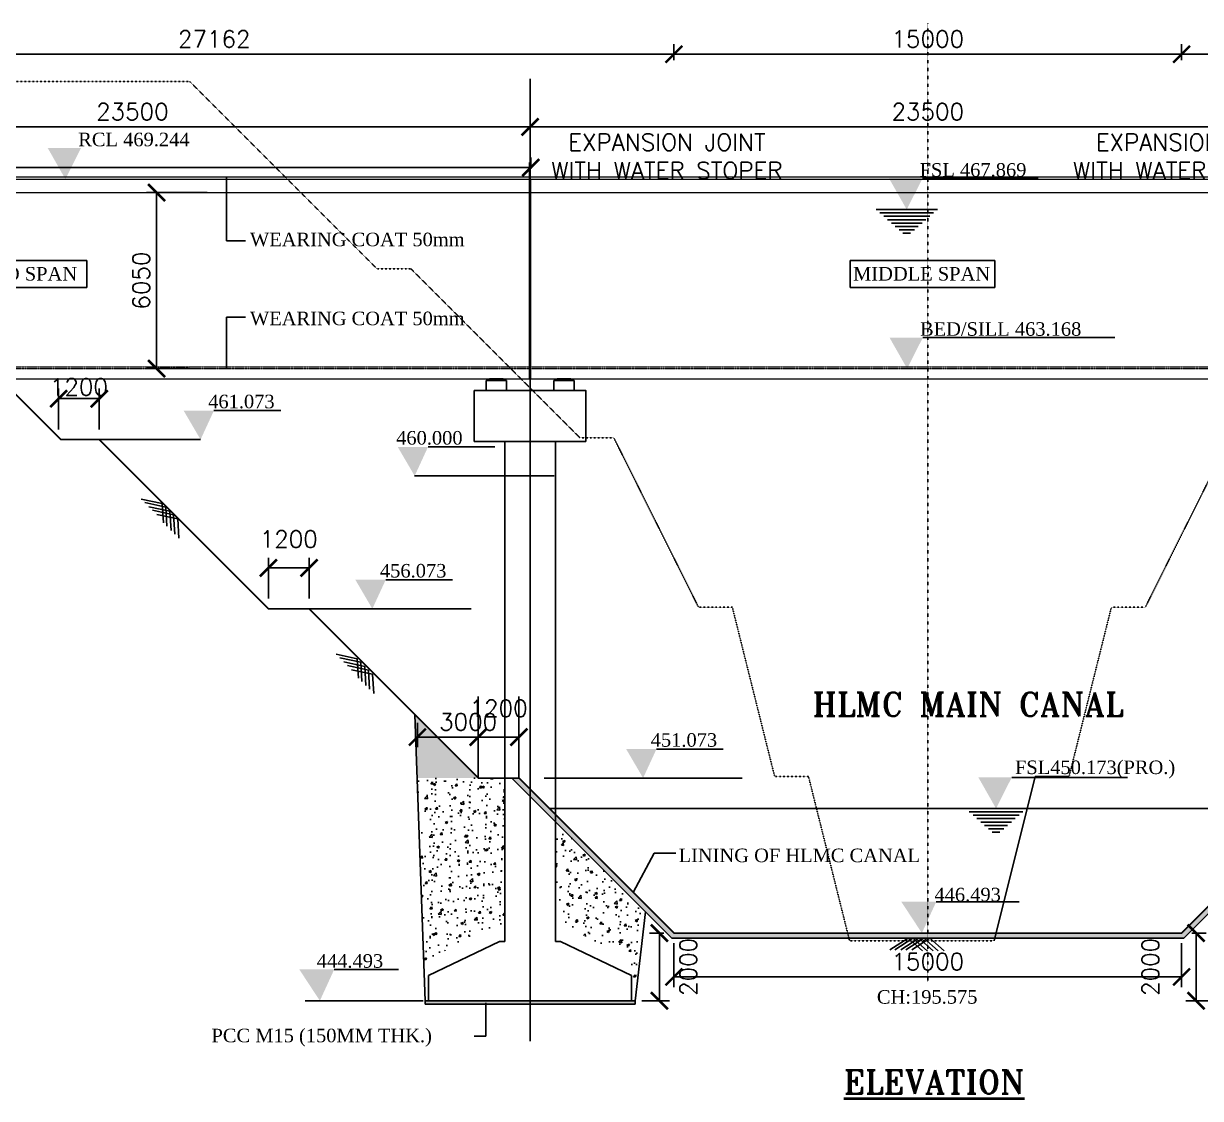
# Model space of a CAD drawing. Header units: inches. Extents: x -400915 to 515323, y 79868 to 577806.
# Drawn here: x -283651 to -248878, y 295267 to 327026 of the extents above; entities that cross this region are included whole.
import ezdxf

# ---------------------------------------------------------------- set-up
doc = ezdxf.new("R2010")
doc.units = ezdxf.units.IN
doc.header["$LTSCALE"] = 0.315
doc.header["$MEASUREMENT"] = 0
for name, pattern in [('ACAD_ISO03W100', [30, 12, -18]), ('CENTER', [50.8, 31.75, -6.35, 6.35, -6.35]), ('HIDDEN', [9.525, 6.35, -3.175])]:
    doc.linetypes.add(name, pattern=pattern)
doc.layers.get('0').update_dxf_attribs({"color": 9})
for name, color, linetype in [('CL', 5, 'CENTER'), ('exg canal', 253, 'Continuous'), ('rec', 7, 'Continuous'), ('stru', 2, 'Continuous')]:
    doc.layers.add(name, color=color, linetype=linetype)
for name, color, linetype, lineweight in [('crass barrier', 1, 'Continuous', 20), ('DIM', 1, 'Continuous', 20), ('RFC', 4, 'Continuous', 40), ('STRUC', 2, 'Continuous', 20), ('TXC', 7, 'Continuous', 40)]:
    doc.layers.add(name, color=color, linetype=linetype, lineweight=lineweight)
doc.styles.add('ROMANS', font='ROMANS')
doc.styles.add('ROMANT', font='romant.shx')
doc.styles.get("Standard").update_dxf_attribs({"font": 'romantic.ttf'})
doc.dimstyles.new('75', dxfattribs={"dimscale": 0, "dimtxt": 2.5, "dimasz": 2.5, "dimexe": 1.5, "dimexo": 1.5, "dimgap": 1, "dimtad": 1, "dimdec": 0, "dimzin": 0, "dimdsep": 46, "dimtxsty": 'ROMANS', "dimblk": 'ARCHTICK', "dimcen": -0.75, "dimclrd": 1, "dimclre": 1, "dimclrt": 3, "dimadec": 0, "dimazin": 0, "dimtfac": 1, "dimtdec": 0, "dimtofl": 0, "dimtmove": 0, "dimatfit": 3, "dimfxl": 1, "dimtolj": 1, "dimtzin": 0, "dimarcsym": 0})
doc.dimstyles.new('kri', dxfattribs={"dimtxt": 150, "dimasz": 125, "dimexe": 0.18, "dimexo": 0.0625, "dimgap": 0.09, "dimtad": 1, "dimdec": 0, "dimrnd": 1, "dimzin": 0, "dimdsep": 46, "dimtxsty": 'Standard', "dimblk": 'OBLIQUE', "dimcen": 0.09, "dimclrd": 1, "dimclre": 5, "dimclrt": 3, "dimadec": 0, "dimazin": 0, "dimtfac": 1, "dimtdec": 0, "dimtofl": 0, "dimtmove": 2, "dimatfit": 3, "dimfxl": 1, "dimtolj": 1, "dimtzin": 0, "dimarcsym": 0})
pattern_1 = [(50, (-306980.1, 2758.6), (717.2602, -62.7521), [75, -825]), (355, (-306980.1, 2758.6), (-138.7513, 752.1921), [60, -660]), (100.4514, (-306920.3, 2753.36), (578.5094, 689.4395), [63.7402, -701.1421]), (46.1842, (-306980.1, 2958.6), (1067.241, -165.519), [112.5, -1237.5]), (96.6356, (-306891.1, 2944.8), (934.6627, 974.118), [95.6103, -1051.713]), (351.1842, (-306980.1, 2958.6), (934.662, 974.1186), [90, -990]), (21, (-306880.1, 2908.6), (596.907, -402.6189), [75, -825]), (326, (-306880.1, 2908.6), (243.3153, 725.15), [60, -660]), (71.4514, (-306830.34, 2875.04), (840.2226, 322.5305), [63.7402, -701.1421]), (37.5, (-306980.08, 2758.6), (12.15986, 332.89385), [0, -652, 0, -670, 0, -662.5]), (7.5, (-306980.08, 2758.6), (263.06954, 394.4117), [0, -382, 0, -637, 0, -252.5]), (327.5, (-307203.08, 2758.6), (533.82244, -22.55487), [0, -250, 0, -780, 0, -1035]), (317.5, (-307303.1, 2758.6), (583.1862, 100.105), [0, -325, 0, -518, 0, -735])]

# ---------------------------------------------------------------- blocks, each defined once
blk = doc.blocks.new('_ArchTick')
at = {"layer": 'crass barrier', "color": 0, "const_width": 0.15}
blk.add_lwpolyline([(-0.5, -0.5), (0.5, 0.5)], dxfattribs=at)
blk = doc.blocks.new('*D206')
at = {"layer": 'Defpoints', "color": 0, "linetype": 'Continuous', "transparency": 16777216}
for p in [(-277926, 322030), (-279722, 316830), (-278462, 316830)]:
    blk.add_point(p, dxfattribs=at)
at = {"layer": 'STRUC', "color": 1, "linetype": 'Continuous', "lineweight": -2, "transparency": 16777216}
for p, q in [((-278226, 322030), (-280022, 322030)), ((-279722, 322030), (-279722, 316830)), ((-278762, 316830), (-280022, 316830))]:
    blk.add_line(p, q, dxfattribs=at)
at = {"layer": 'STRUC', "color": 1, "linetype": 'Continuous', "lineweight": -2, "transparency": 16777216, "xscale": 500, "yscale": 500, "zscale": 500}
for p, rotation in [((-279722, 322030), 90), ((-279722, 316830), 270)]:
    blk.add_blockref('_ArchTick', p, dxfattribs=dict(at, rotation=rotation))
at = {"layer": 'STRUC', "color": 3, "linetype": 'Continuous', "transparency": 16777216, "insert": (-280172, 319430), "char_height": 500, "attachment_point": 5, "rotation": 90, "style": 'ROMANS'}
blk.add_mtext('\\A1;6050', dxfattribs=at)
blk = doc.blocks.new('*D207')
at = {"layer": 'Defpoints', "color": 0, "linetype": 'Continuous', "transparency": 16777216}
for p in [(-264435, 326119), (-264435, 325647), (-291597, 325217)]:
    blk.add_point(p, dxfattribs=at)
at = {"layer": 'STRUC', "color": 1, "linetype": 'Continuous', "lineweight": -2, "transparency": 16777216}
for p, q in [((-291597, 325517), (-291597, 326419)), ((-264435, 325947), (-264435, 326419)), ((-291597, 326119), (-264435, 326119))]:
    blk.add_line(p, q, dxfattribs=at)
at = {"layer": 'STRUC', "color": 1, "linetype": 'Continuous', "lineweight": -2, "transparency": 16777216, "xscale": 500, "yscale": 500, "zscale": 500, "rotation": 180}
blk.add_blockref('_ArchTick', (-291597, 326119), dxfattribs=at)
at = {"layer": 'STRUC', "color": 1, "linetype": 'Continuous', "lineweight": -2, "transparency": 16777216, "xscale": 500, "yscale": 500, "zscale": 500}
blk.add_blockref('_ArchTick', (-264435, 326119), dxfattribs=at)
at = {"layer": 'STRUC', "color": 3, "linetype": 'Continuous', "transparency": 16777216, "insert": (-278016, 326569), "char_height": 500, "attachment_point": 5, "style": 'ROMANS'}
blk.add_mtext('\\A1;27162', dxfattribs=at)
blk = doc.blocks.new('*D208')
at = {"layer": 'Defpoints', "color": 0, "linetype": 'Continuous', "transparency": 16777216}
for p in [(-249435, 326119), (-264435, 325647), (-249435, 325647)]:
    blk.add_point(p, dxfattribs=at)
at = {"layer": 'STRUC', "color": 1, "linetype": 'Continuous', "lineweight": -2, "transparency": 16777216}
for p, q in [((-264435, 325947), (-264435, 326419)), ((-249435, 325947), (-249435, 326419)), ((-264435, 326119), (-249435, 326119))]:
    blk.add_line(p, q, dxfattribs=at)
at = {"layer": 'STRUC', "color": 1, "linetype": 'Continuous', "lineweight": -2, "transparency": 16777216, "xscale": 500, "yscale": 500, "zscale": 500, "rotation": 180}
blk.add_blockref('_ArchTick', (-264435, 326119), dxfattribs=at)
at = {"layer": 'STRUC', "color": 1, "linetype": 'Continuous', "lineweight": -2, "transparency": 16777216, "xscale": 500, "yscale": 500, "zscale": 500}
blk.add_blockref('_ArchTick', (-249435, 326119), dxfattribs=at)
at = {"layer": 'STRUC', "color": 3, "linetype": 'Continuous', "transparency": 16777216, "insert": (-256935, 326569), "char_height": 500, "attachment_point": 5, "style": 'ROMANS'}
blk.add_mtext('\\A1;15000', dxfattribs=at)
blk = doc.blocks.new('*D209')
at = {"layer": 'Defpoints', "color": 0, "linetype": 'Continuous', "transparency": 16777216}
for p in [(-222273, 326119), (-249435, 325647), (-222273, 325218)]:
    blk.add_point(p, dxfattribs=at)
at = {"layer": 'STRUC', "color": 1, "linetype": 'Continuous', "lineweight": -2, "transparency": 16777216}
for p, q in [((-249435, 325947), (-249435, 326419)), ((-222273, 325518), (-222273, 326419)), ((-249435, 326119), (-222273, 326119))]:
    blk.add_line(p, q, dxfattribs=at)
at = {"layer": 'STRUC', "color": 1, "linetype": 'Continuous', "lineweight": -2, "transparency": 16777216, "xscale": 500, "yscale": 500, "zscale": 500, "rotation": 180}
blk.add_blockref('_ArchTick', (-249435, 326119), dxfattribs=at)
at = {"layer": 'STRUC', "color": 1, "linetype": 'Continuous', "lineweight": -2, "transparency": 16777216, "xscale": 500, "yscale": 500, "zscale": 500}
blk.add_blockref('_ArchTick', (-222273, 326119), dxfattribs=at)
at = {"layer": 'STRUC', "color": 3, "linetype": 'Continuous', "transparency": 16777216, "insert": (-235854, 326569), "char_height": 500, "attachment_point": 5, "style": 'ROMANS'}
blk.add_mtext('\\A1;27162', dxfattribs=at)
blk = doc.blocks.new('*D210')
at = {"layer": 'Defpoints', "color": 0, "linetype": 'Continuous', "transparency": 16777216}
for p in [(-268685, 323972), (-292185, 323129), (-268685, 323129)]:
    blk.add_point(p, dxfattribs=at)
at = {"layer": 'STRUC', "color": 1, "linetype": 'Continuous', "lineweight": -2, "transparency": 16777216}
for p, q in [((-292185, 323429), (-292185, 324272)), ((-268685, 323429), (-268685, 324272)), ((-292185, 323972), (-268685, 323972))]:
    blk.add_line(p, q, dxfattribs=at)
at = {"layer": 'STRUC', "color": 1, "linetype": 'Continuous', "lineweight": -2, "transparency": 16777216, "xscale": 500, "yscale": 500, "zscale": 500, "rotation": 180}
blk.add_blockref('_ArchTick', (-292185, 323972), dxfattribs=at)
at = {"layer": 'STRUC', "color": 1, "linetype": 'Continuous', "lineweight": -2, "transparency": 16777216, "xscale": 500, "yscale": 500, "zscale": 500}
blk.add_blockref('_ArchTick', (-268685, 323972), dxfattribs=at)
at = {"layer": 'STRUC', "color": 3, "linetype": 'Continuous', "transparency": 16777216, "insert": (-280435, 324422), "char_height": 500, "attachment_point": 5, "style": 'ROMANS'}
blk.add_mtext('\\A1;23500', dxfattribs=at)
blk = doc.blocks.new('*D211')
at = {"layer": 'Defpoints', "color": 0, "linetype": 'Continuous', "transparency": 16777216}
for p in [(-245185, 323972), (-268685, 323129), (-245185, 323129)]:
    blk.add_point(p, dxfattribs=at)
at = {"layer": 'STRUC', "color": 1, "linetype": 'Continuous', "lineweight": -2, "transparency": 16777216}
for p, q in [((-268685, 323429), (-268685, 324272)), ((-245185, 323429), (-245185, 324272)), ((-268685, 323972), (-245185, 323972))]:
    blk.add_line(p, q, dxfattribs=at)
at = {"layer": 'STRUC', "color": 1, "linetype": 'Continuous', "lineweight": -2, "transparency": 16777216, "xscale": 500, "yscale": 500, "zscale": 500, "rotation": 180}
blk.add_blockref('_ArchTick', (-268685, 323972), dxfattribs=at)
at = {"layer": 'STRUC', "color": 1, "linetype": 'Continuous', "lineweight": -2, "transparency": 16777216, "xscale": 500, "yscale": 500, "zscale": 500}
blk.add_blockref('_ArchTick', (-245185, 323972), dxfattribs=at)
at = {"layer": 'STRUC', "color": 3, "linetype": 'Continuous', "transparency": 16777216, "insert": (-256935, 324422), "char_height": 500, "attachment_point": 5, "style": 'ROMANS'}
blk.add_mtext('\\A1;23500', dxfattribs=at)
blk = doc.blocks.new('*D235')
at = {"layer": 'Defpoints', "color": 0, "linetype": 'Continuous', "transparency": 16777216}
for p in [(-264435, 300154), (-265685, 298154), (-264861, 298154)]:
    blk.add_point(p, dxfattribs=at)
at = {"layer": 'STRUC', "color": 1, "linetype": 'Continuous', "lineweight": -2, "transparency": 16777216}
for p, q in [((-264735, 300154), (-265161, 300154)), ((-264861, 300154), (-264861, 298154)), ((-265385, 298154), (-264561, 298154))]:
    blk.add_line(p, q, dxfattribs=at)
at = {"layer": 'STRUC', "color": 1, "linetype": 'Continuous', "lineweight": -2, "transparency": 16777216, "xscale": 500, "yscale": 500, "zscale": 500}
for p, rotation in [((-264861, 300154), 90), ((-264861, 298154), 270)]:
    blk.add_blockref('_ArchTick', p, dxfattribs=dict(at, rotation=rotation))
at = {"layer": 'STRUC', "color": 3, "linetype": 'Continuous', "transparency": 16777216, "insert": (-264011, 299154), "char_height": 500, "attachment_point": 5, "rotation": 90, "style": 'ROMANS'}
blk.add_mtext('\\A1;2000', dxfattribs=at)
blk = doc.blocks.new('*D236')
at = {"layer": 'Defpoints', "color": 0, "linetype": 'Continuous', "transparency": 16777216}
for p in [(-249435, 300154), (-249008, 298154), (-248185, 298154)]:
    blk.add_point(p, dxfattribs=at)
at = {"layer": 'STRUC', "color": 1, "linetype": 'Continuous', "lineweight": -2, "transparency": 16777216}
for p, q in [((-249135, 300154), (-248708, 300154)), ((-249008, 300154), (-249008, 298154)), ((-248485, 298154), (-249308, 298154))]:
    blk.add_line(p, q, dxfattribs=at)
at = {"layer": 'STRUC', "color": 1, "linetype": 'Continuous', "lineweight": -2, "transparency": 16777216, "xscale": 500, "yscale": 500, "zscale": 500}
for p, rotation in [((-249008, 300154), 90), ((-249008, 298154), 270)]:
    blk.add_blockref('_ArchTick', p, dxfattribs=dict(at, rotation=rotation))
at = {"layer": 'STRUC', "color": 3, "linetype": 'Continuous', "transparency": 16777216, "insert": (-250358, 299154), "char_height": 500, "attachment_point": 5, "rotation": 90, "style": 'ROMANS'}
blk.add_mtext('\\A1;2000', dxfattribs=at)
blk = doc.blocks.new('_Oblique')
at = {"color": 0, "linetype": 'ByBlock', "lineweight": -2}
blk.add_line((-0.5, -0.5), (0.5, 0.5), dxfattribs=at)
blk = doc.blocks.new('*D237')
at = {"layer": 'Defpoints', "color": 0, "linetype": 'Continuous', "transparency": 16777216}
for p in [(-268665, 322768), (-292205, 322430), (-268665, 322430)]:
    blk.add_point(p, dxfattribs=at)
at = {"layer": 'STRUC', "color": 1, "linetype": 'Continuous', "lineweight": -2, "transparency": 16777216}
for p, q in [((-292205, 322730), (-292205, 323068)), ((-268665, 322730), (-268665, 323068)), ((-292205, 322768), (-268665, 322768))]:
    blk.add_line(p, q, dxfattribs=at)
at = {"layer": 'STRUC', "color": 1, "linetype": 'Continuous', "lineweight": -2, "transparency": 16777216, "xscale": 500, "yscale": 500, "zscale": 500, "rotation": 180}
blk.add_blockref('_ArchTick', (-292205, 322768), dxfattribs=at)
at = {"layer": 'STRUC', "color": 1, "linetype": 'Continuous', "lineweight": -2, "transparency": 16777216, "xscale": 500, "yscale": 500, "zscale": 500}
blk.add_blockref('_ArchTick', (-268665, 322768), dxfattribs=at)
at = {"layer": 'STRUC', "color": 3, "linetype": 'Continuous', "transparency": 16777216, "insert": (-264642, 323101), "char_height": 500, "attachment_point": 5, "style": 'ROMANS'}
blk.add_mtext('\\A1;EXPANSION JOINT \\PWITH WATER STOPER', dxfattribs=at)
blk = doc.blocks.new('*D217')
at = {"layer": 'Defpoints', "color": 0, "linetype": 'Continuous', "transparency": 16777216}
for p in [(-245205, 322768), (-245205, 322430), (-245165, 322430)]:
    blk.add_point(p, dxfattribs=at)
at = {"layer": 'STRUC', "color": 1, "linetype": 'Continuous', "lineweight": -2, "transparency": 16777216}
for p, q in [((-245205, 322730), (-245205, 323068)), ((-245165, 322730), (-245165, 323068)), ((-245205, 322768), (-245705, 322768)), ((-245165, 322768), (-244665, 322768))]:
    blk.add_line(p, q, dxfattribs=at)
at = {"layer": 'STRUC', "color": 1, "linetype": 'Continuous', "lineweight": -2, "transparency": 16777216, "xscale": 500, "yscale": 500, "zscale": 500}
blk.add_blockref('_ArchTick', (-245205, 322768), dxfattribs=at)
at = {"layer": 'STRUC', "color": 1, "linetype": 'Continuous', "lineweight": -2, "transparency": 16777216, "xscale": 500, "yscale": 500, "zscale": 500, "rotation": 180}
blk.add_blockref('_ArchTick', (-245165, 322768), dxfattribs=at)
at = {"layer": 'STRUC', "color": 3, "linetype": 'Continuous', "transparency": 16777216, "insert": (-249227, 323101), "char_height": 500, "attachment_point": 5, "style": 'ROMANS'}
blk.add_mtext('\\A1; EXPANSION JOINT \\PWITH WATER STOPER', dxfattribs=at)
blk = doc.blocks.new('*D203')
at = {"layer": 'Defpoints', "color": 0, "linetype": 'Continuous', "transparency": 16777216}
for p in [(-275215, 310943), (-276415, 309734), (-275215, 309734)]:
    blk.add_point(p, dxfattribs=at)
at = {"layer": 'STRUC', "color": 1, "linetype": 'Continuous', "lineweight": -2, "transparency": 16777216}
for p, q in [((-276415, 310034), (-276415, 311243)), ((-275215, 310034), (-275215, 311243)), ((-276415, 310943), (-275215, 310943))]:
    blk.add_line(p, q, dxfattribs=at)
at = {"layer": 'STRUC', "color": 1, "linetype": 'Continuous', "lineweight": -2, "transparency": 16777216, "xscale": 500, "yscale": 500, "zscale": 500, "rotation": 180}
blk.add_blockref('_ArchTick', (-276415, 310943), dxfattribs=at)
at = {"layer": 'STRUC', "color": 1, "linetype": 'Continuous', "lineweight": -2, "transparency": 16777216, "xscale": 500, "yscale": 500, "zscale": 500}
blk.add_blockref('_ArchTick', (-275215, 310943), dxfattribs=at)
at = {"layer": 'STRUC', "color": 3, "linetype": 'Continuous', "transparency": 16777216, "insert": (-275815, 311793), "char_height": 500, "attachment_point": 5, "style": 'ROMANS'}
blk.add_mtext('\\A1;1200', dxfattribs=at)
blk = doc.blocks.new('*D204')
at = {"layer": 'Defpoints', "color": 0, "linetype": 'Continuous', "transparency": 16777216}
for p in [(-272015, 306662), (-269015, 305943), (-269015, 305643)]:
    blk.add_point(p, dxfattribs=at)
at = {"layer": 'STRUC', "color": 1, "linetype": 'Continuous', "lineweight": -2, "transparency": 16777216}
for p, q in [((-272015, 306362), (-272015, 305643)), ((-269015, 305943), (-269015, 306243)), ((-272015, 305943), (-269015, 305943))]:
    blk.add_line(p, q, dxfattribs=at)
at = {"layer": 'STRUC', "color": 1, "linetype": 'Continuous', "lineweight": -2, "transparency": 16777216, "xscale": 500, "yscale": 500, "zscale": 500, "rotation": 180}
blk.add_blockref('_ArchTick', (-272015, 305943), dxfattribs=at)
at = {"layer": 'STRUC', "color": 1, "linetype": 'Continuous', "lineweight": -2, "transparency": 16777216, "xscale": 500, "yscale": 500, "zscale": 500}
blk.add_blockref('_ArchTick', (-269015, 305943), dxfattribs=at)
at = {"layer": 'STRUC', "color": 3, "linetype": 'Continuous', "transparency": 16777216, "insert": (-270515, 306393), "char_height": 500, "attachment_point": 5, "style": 'ROMANS'}
blk.add_mtext('\\A1;3000', dxfattribs=at)
blk = doc.blocks.new('*D194')
at = {"layer": 'Defpoints', "color": 0, "linetype": 'Continuous', "transparency": 16777216}
for p in [(-269015, 305943), (-270215, 304734), (-269015, 304734)]:
    blk.add_point(p, dxfattribs=at)
at = {"layer": 'STRUC', "color": 1, "linetype": 'Continuous', "lineweight": -2, "transparency": 16777216}
for p, q in [((-270215, 305034), (-270215, 306243)), ((-269015, 305034), (-269015, 306243)), ((-270215, 305943), (-269015, 305943))]:
    blk.add_line(p, q, dxfattribs=at)
at = {"layer": 'STRUC', "color": 1, "linetype": 'Continuous', "lineweight": -2, "transparency": 16777216, "xscale": 500, "yscale": 500, "zscale": 500, "rotation": 180}
blk.add_blockref('_ArchTick', (-270215, 305943), dxfattribs=at)
at = {"layer": 'STRUC', "color": 1, "linetype": 'Continuous', "lineweight": -2, "transparency": 16777216, "xscale": 500, "yscale": 500, "zscale": 500}
blk.add_blockref('_ArchTick', (-269015, 305943), dxfattribs=at)
at = {"layer": 'STRUC', "color": 3, "linetype": 'Continuous', "transparency": 16777216, "insert": (-269615, 306793), "char_height": 500, "attachment_point": 5, "style": 'ROMANS'}
blk.add_mtext('\\A1;1200', dxfattribs=at)
blk = doc.blocks.new('*D195')
at = {"layer": 'Defpoints', "color": 0, "linetype": 'Continuous', "transparency": 16777216}
for p in [(-281415, 315943), (-282615, 314734), (-281415, 314734)]:
    blk.add_point(p, dxfattribs=at)
at = {"layer": 'STRUC', "color": 1, "linetype": 'Continuous', "lineweight": -2, "transparency": 16777216}
for p, q in [((-282615, 315034), (-282615, 316243)), ((-281415, 315034), (-281415, 316243)), ((-282615, 315943), (-281415, 315943))]:
    blk.add_line(p, q, dxfattribs=at)
at = {"layer": 'STRUC', "color": 1, "linetype": 'Continuous', "lineweight": -2, "transparency": 16777216, "xscale": 500, "yscale": 500, "zscale": 500, "rotation": 180}
blk.add_blockref('_ArchTick', (-282615, 315943), dxfattribs=at)
at = {"layer": 'STRUC', "color": 1, "linetype": 'Continuous', "lineweight": -2, "transparency": 16777216, "xscale": 500, "yscale": 500, "zscale": 500}
blk.add_blockref('_ArchTick', (-281415, 315943), dxfattribs=at)
at = {"layer": 'STRUC', "color": 3, "linetype": 'Continuous', "transparency": 16777216, "insert": (-282015, 316288), "char_height": 500, "attachment_point": 5, "style": 'ROMANS'}
blk.add_mtext('\\A1;1200', dxfattribs=at)
blk = doc.blocks.new('*D227')
at = {"layer": 'Defpoints', "color": 0, "linetype": 'Continuous', "transparency": 16777216}
for p in [(-264435, 300154), (-249435, 300154), (-249435, 298859)]:
    blk.add_point(p, dxfattribs=at)
at = {"layer": 'STRUC', "color": 1, "linetype": 'Continuous', "lineweight": -2, "transparency": 16777216}
for p, q in [((-264435, 299854), (-264435, 298559)), ((-249435, 299854), (-249435, 298559)), ((-264435, 298859), (-249435, 298859))]:
    blk.add_line(p, q, dxfattribs=at)
at = {"layer": 'STRUC', "color": 1, "linetype": 'Continuous', "lineweight": -2, "transparency": 16777216, "xscale": 500, "yscale": 500, "zscale": 500, "rotation": 180}
blk.add_blockref('_ArchTick', (-264435, 298859), dxfattribs=at)
at = {"layer": 'STRUC', "color": 1, "linetype": 'Continuous', "lineweight": -2, "transparency": 16777216, "xscale": 500, "yscale": 500, "zscale": 500}
blk.add_blockref('_ArchTick', (-249435, 298859), dxfattribs=at)
at = {"layer": 'STRUC', "color": 3, "linetype": 'Continuous', "transparency": 16777216, "insert": (-256935, 299309), "char_height": 500, "attachment_point": 5, "style": 'ROMANS'}
blk.add_mtext('\\A1;15000', dxfattribs=at)

msp = doc.modelspace()

# ---------------------------------------------------------------- hatches: boundary and pattern name
at = {"layer": 'rec', "ltscale": 0.5}
h = msp.add_hatch(dxfattribs=at)
h.set_pattern_fill('AR-CONC', color=256, scale=100, style=0)
h.set_pattern_definition(pattern_1)
h.paths.add_polyline_path([(-272085.5, 306604.9), (-272014.8, 304734.2), (-270214.8, 304734.2)])
h.paths.add_polyline_path([(-241784, 306604.9), (-243654.8, 304734.2), (-241854.8, 304734.2)])
h = msp.add_hatch(dxfattribs=at)
h.set_pattern_fill('AR-CONC', color=256, scale=100, style=0)
h.set_pattern_definition(pattern_1)
h.paths.add_polyline_path([(-267934.8, 303442), (-267934.8, 300404.2), (-267784.8, 300404.2), (-265684.8, 299404.2), (-265684.8, 298654.2), (-265584.8, 298654.2), (-265272.6, 300779.8)])
h.paths.add_polyline_path([(-269434.8, 304734.2), (-272014.8, 304734.2), (-271784.8, 298654.2), (-271684.8, 298654.2), (-271684.8, 299404.2), (-269584.8, 300404.2), (-269434.8, 300404.2)])
h = msp.add_hatch(dxfattribs=at)
h.set_pattern_fill('AR-SAND', color=256, scale=100, style=0)
h.set_pattern_definition([(37.5, (-306980.08, 2758.59), (-6.299336, 192.68238), [0, -152, 0, -170, 0, -162.5]), (7.5, (-306980.08, 2758.6), (176.97767, 282.2146), [0, -82, 0, -137, 0, -52.5]), (327.5, (-307103.08, 2758.59), (311.41419, 0.565905), [0, -50, 0, -180, 0, -235]), (317.5, (-307103.08, 2758.6), (300.61266, 87.76756), [0, -25, 0, -118, 0, -135])])
h.paths.add_polyline_path([(-269014.8, 304734.2), (-269226.9, 304734.2), (-268684.8, 304192), (-268684.8, 304404.2)])
h.paths.add_polyline_path([(-268684.8, 304404.2), (-268684.8, 304192), (-267934.8, 303442), (-267934.8, 303654.2)])
h.paths.add_polyline_path([(-267934.8, 303654.2), (-267934.8, 303442), (-264496.9, 300004.2), (-249372.6, 300004.2), (-245934.8, 303442), (-245934.8, 303654.2), (-249434.8, 300154.2), (-264434.8, 300154.2)])
h.paths.add_polyline_path([(-245184.8, 304192), (-245184.8, 304404.2), (-245934.8, 303654.2), (-245934.8, 303442)])
h.paths.add_polyline_path([(-244642.6, 304734.2), (-244854.8, 304734.2), (-245184.8, 304404.2), (-245184.8, 304192)])
h.paths.add_polyline_path([(-264361.5, 298628), (-264361.5, 300180.3), (-263761.5, 300180.3), (-263761.5, 298628)], flags=9)
h.paths.add_polyline_path([(-250508.1, 298628), (-250508.1, 300180.3), (-249908.1, 300180.3), (-249908.1, 298628)], flags=9)
h = msp.add_hatch(dxfattribs=at)
h.set_pattern_fill('AR-CONC', color=6, scale=30, style=0)
h.set_pattern_definition([(50, (-306980.08, 2258.59), (215.17805, -18.82564), [22.5, -247.5]), (355, (-306980.08, 2258.59), (-41.6254, 225.65764), [18, -198]), (100.4514, (-306962.15, 2257.02), (173.55281, 206.83186), [19.12206, -210.34263]), (46.1842, (-306980.08, 2318.6), (320.17231, -49.6557), [33.75, -371.25]), (96.6356, (-306953.4, 2314.45), (280.3988, 292.23536), [28.6831, -315.5139]), (351.1842, (-306980.08, 2318.6), (280.3986, 292.23558), [27, -297]), (21, (-306950.08, 2303.59), (179.07212, -120.78567), [22.5, -247.5]), (326, (-306950.08, 2303.59), (72.9946, 217.54501), [18, -198]), (71.4514, (-306935.15, 2293.52), (252.06679, 96.75915), [19.12206, -210.34263]), (37.5, (-306980.08, 2258.59), (3.647957, 99.868156), [0, -195.6, 0, -201, 0, -198.75]), (7.5, (-306980.08, 2258.59), (78.92086, 118.323514), [0, -114.6, 0, -191.1, 0, -75.75]), (327.5, (-307046.98, 2258.59), (160.14673, -6.766462), [0, -75, 0, -234, 0, -310.5]), (317.5, (-307076.98, 2258.59), (174.95585, 30.031495), [0, -97.5, 0, -155.4, 0, -220.5])])
h.paths.add_polyline_path([(-268684.8, 298154.2), (-271784.8, 298154.2), (-271784.8, 298054.2), (-268684.8, 298054.2)])
h.paths.add_polyline_path([(-265584.8, 298154.2), (-268684.8, 298154.2), (-268684.8, 298054.2), (-265584.8, 298054.2)])

# ---------------------------------------------------------------- linework, layer by layer
for p, q in [((-257092.9, 322447.3), (-253672.4, 322447.3)), ((-257080.8, 317747.3), (-251411, 317747.3)), ((-254454.3, 304751.3), (-251033.8, 304751.3)), ((-256684, 301079.4), (-254237.3, 301079.4)), ((-274471.3, 299079.4), (-272569.9, 299079.4))]:
    msp.add_line(p, q)
at = {"layer": 'CL', "linetype": 'ACAD_ISO03W100'}
msp.add_line((-256934.8, 327025.7), (-256934.8, 298706.2), dxfattribs=at)
at = {"layer": 'CL'}
for p, q in [((-268684.8, 325388.6), (-268684.8, 296961.5)), ((-268114.8, 303834.2), (-245754.8, 303834.2))]:
    msp.add_line(p, q, dxfattribs=at)
at = {"layer": 'CL', "linetype": 'ByBlock'}
for p, q in [((-258461.5, 321530.2), (-256650.6, 321530.2)), ((-258348.3, 321430.2), (-256763.7, 321430.2)), ((-258235.1, 321330.2), (-256876.9, 321330.2)), ((-258122, 321230.2), (-256990.1, 321230.2)), ((-258008.8, 321130.2), (-257103.3, 321130.2)), ((-257895.6, 321030.2), (-257216.5, 321030.2)), ((-257782.4, 320930.2), (-257329.7, 320930.2)), ((-257669.2, 320830.2), (-257442.9, 320830.2)), ((-258449.5, 303834.2), (-256638.5, 303834.2)), ((-255709.7, 303734.2), (-254125.1, 303734.2)), ((-255596.5, 303634.2), (-254238.3, 303634.2)), ((-255483.4, 303534.2), (-254351.5, 303534.2)), ((-255370.2, 303434.2), (-254464.7, 303434.2)), ((-255257, 303334.2), (-254577.9, 303334.2)), ((-255143.8, 303234.2), (-254691.1, 303234.2)), ((-255030.6, 303134.2), (-254804.2, 303134.2))]:
    msp.add_line(p, q, dxfattribs=at)
at = {"layer": 'DIM'}
for points in [[(-281952.1, 323347.3), (-282937.5, 323349.6), (-282415.3, 322430.2)], [(-257092.9, 322447.3), (-258078.2, 322449.6), (-257556, 321530.2)], [(-257080.8, 317747.3), (-258066.2, 317749.6), (-257544, 316830.2)], [(-278025.8, 315590.1), (-278922.5, 315592.2), (-278420.7, 314734.2)], [(-271700.2, 314517.1), (-272596.9, 314519.2), (-272095, 313661.2)], [(-272950.5, 310590.1), (-273847.2, 310592.2), (-273345.3, 309734.2)], [(-264950.5, 305590.1), (-265847.2, 305592.2), (-265345.3, 304734.2)], [(-254454.3, 304751.3), (-255439.6, 304753.6), (-254917.4, 303834.2)], [(-256684, 301079.4), (-257717.9, 301081.9), (-257108.5, 300154.2)], [(-274471.3, 299079.4), (-275505.2, 299081.9), (-274895.8, 298154.2)]]:
    msp.add_solid(points, dxfattribs=at)
at = {"layer": 'exg canal', "linetype": 'ACAD_ISO03W100', "ltscale": 0.5}
for p, q in [((-312851.7, 325316.2), (-278743.5, 325316.2)), ((-273208.5, 319781.2), (-278743.5, 325316.2)), ((-272208.5, 319781.2), (-273208.5, 319781.2)), ((-267208.5, 314781.2), (-272208.5, 319781.2)), ((-266208.5, 314781.2), (-267208.5, 314781.2)), ((-263708.5, 309781.2), (-266208.5, 314781.2)), ((-250508.5, 309781.2), (-248008.5, 314781.2)), ((-262708.5, 309781.2), (-263708.5, 309781.2)), ((-261458.5, 304781.2), (-262708.5, 309781.2)), ((-252758.5, 304781.2), (-251508.5, 309781.2)), ((-251508.5, 309781.2), (-250508.5, 309781.2)), ((-260458.5, 304781.2), (-261458.5, 304781.2)), ((-259243.5, 299921.2), (-260458.5, 304781.2)), ((-257108.5, 299921.2), (-259243.5, 299921.2)), ((-257108.5, 299921.2), (-254973.5, 299921.2))]:
    msp.add_line(p, q, dxfattribs=at)
at = {"layer": 'exg canal', "ltscale": 0.5}
for p, q in [((-254973.5, 299921.2), (-253758.5, 304781.2)), ((-253758.5, 304781.2), (-252758.5, 304781.2))]:
    msp.add_line(p, q, dxfattribs=at)
at = {"layer": 'rec', "ltscale": 0.5}
for p, q in [((-278277.5, 324850.2), (-278277.5, 324850.2)), ((-268704.8, 322430.2), (-268704.8, 322923.7)), ((-269884.8, 316530.2), (-269484.8, 316530.2)), ((-267884.8, 316530.2), (-267484.8, 316530.2)), ((-282545.3, 314734.2), (-278420.7, 314734.2)), ((-276414.8, 309734.2), (-281414.8, 314734.2)), ((-272095, 313661.2), (-267970.4, 313661.2)), ((-276270, 309734.2), (-270420.7, 309734.2)), ((-270214.8, 304734.2), (-275214.8, 309734.2)), ((-270214.8, 304734.2), (-270214.8, 307141.9)), ((-269014.8, 304734.2), (-269014.8, 307141.9)), ((-271784.8, 298154.2), (-272085.5, 306604.9)), ((-264496.9, 300004.2), (-269226.9, 304734.2)), ((-264434.8, 300154.2), (-269014.8, 304734.2)), ((-268270, 304734.2), (-262420.7, 304734.2)), ((-249372.6, 300004.2), (-244642.6, 304734.2)), ((-265584.8, 298154.2), (-265272.6, 300779.8)), ((-264434.8, 300154.2), (-249434.8, 300154.2)), ((-264496.9, 300004.2), (-249372.6, 300004.2)), ((-275328.4, 298154.2), (-271848.1, 298154.2))]:
    msp.add_line(p, q, dxfattribs=at)
at = {"layer": 'rec', "ltscale": 0.5, "const_width": 50}
for points in [[(-256934.8, 300154.2), (-264434.8, 300154.2), (-269014.8, 304734.2), (-270214.8, 304734.2), (-275214.8, 309734.2), (-276414.8, 309734.2), (-281414.8, 314734.2), (-282545.3, 314734.2), (-287545.3, 319734.2), (-290545.3, 319734.2), (-298918.3, 325316.2), (-331869.2, 325316.2)], [(-256934.8, 300154.2), (-249434.8, 300154.2), (-244854.8, 304734.2), (-243654.8, 304734.2), (-238654.8, 309734.2), (-237454.8, 309734.2), (-232454.8, 314734.2), (-231324.2, 314734.2), (-226324.2, 319734.2), (-223324.2, 319734.2), (-214951.2, 325316.2), (-183551, 325316.2)], [(-256934.8, 300154.2), (-249434.8, 300154.2), (-244854.8, 304734.2), (-243654.8, 304734.2), (-238654.8, 309734.2), (-237454.8, 309734.2), (-232454.8, 314734.2), (-231324.2, 314734.2), (-226324.2, 319734.2), (-223324.2, 319734.2), (-214951.2, 325316.2), (-182000.3, 325316.2)]]:
    msp.add_lwpolyline(points, dxfattribs=at)
at = {"layer": 'rec', "ltscale": 0.5}
for points in [[(-285091.5, 319231.4), (-281784.6, 319231.4), (-281784.6, 320023.6), (-285091.5, 320023.6)], [(-259222.9, 319231.4), (-254954.7, 319231.4), (-254954.7, 320023.6), (-259222.9, 320023.6)]]:
    msp.add_lwpolyline(points, close=True, dxfattribs=at)
at = {"layer": 'RFC', "lineweight": 15}
for p, q in [((-292184.8, 322492.2), (-221684.8, 322492.2)), ((-292184.8, 322430.2), (-268704.8, 322430.2)), ((-268704.8, 316530.2), (-268704.8, 322430.2)), ((-268664.8, 316530.2), (-268664.8, 322430.2)), ((-268664.8, 322430.2), (-245204.8, 322430.2)), ((-292184.8, 322030.2), (-268704.8, 322030.2)), ((-268664.8, 322030.2), (-245204.8, 322030.2)), ((-292184.8, 316530.2), (-268704.8, 316530.2)), ((-268664.8, 316530.2), (-245204.8, 316530.2))]:
    msp.add_line(p, q, dxfattribs=at)
at = {"layer": 'RFC', "linetype": 'HIDDEN', "lineweight": 15}
for p, q in [((-292184.8, 316880.2), (-245204.8, 316880.2)), ((-292184.8, 316830.2), (-245204.8, 316830.2))]:
    msp.add_line(p, q, dxfattribs=at)
at = {"layer": 'stru'}
for p, q in [((-269984.8, 316480.2), (-269384.8, 316480.2)), ((-269984.8, 316480.2), (-269984.8, 316180.2)), ((-269884.8, 316530.2), (-269884.8, 316480.2)), ((-269484.8, 316530.2), (-269484.8, 316480.2)), ((-269384.8, 316480.2), (-269384.8, 316180.2)), ((-267384.8, 316480.2), (-267984.8, 316480.2)), ((-267984.8, 316480.2), (-267984.8, 316180.2)), ((-267884.8, 316530.2), (-267884.8, 316480.2)), ((-267484.8, 316530.2), (-267484.8, 316480.2)), ((-267384.8, 316480.2), (-267384.8, 316180.2)), ((-270334.8, 316180.2), (-270334.8, 314680.2)), ((-278025.8, 315590.1), (-276051.3, 315590.1)), ((-271700.2, 314517.1), (-269725.7, 314517.1)), ((-267034.8, 314680.2), (-270334.8, 314680.2)), ((-269434.8, 314680.2), (-269434.8, 299904.2)), ((-267934.8, 314680.2), (-267934.8, 299904.2)), ((-272950.5, 310590.1), (-270975.9, 310590.1)), ((-264950.5, 305590.1), (-262975.9, 305590.1)), ((-264434.8, 300154.2), (-249434.8, 300154.2)), ((-271684.8, 298904.2), (-269584.8, 299904.2)), ((-269434.8, 299904.2), (-269584.8, 299904.2)), ((-267934.8, 299904.2), (-267784.8, 299904.2)), ((-265684.8, 298904.2), (-267784.8, 299904.2)), ((-271684.8, 298154.2), (-271684.8, 298904.2)), ((-265684.8, 298154.2), (-265684.8, 298904.2)), ((-271784.8, 298154.2), (-265584.8, 298154.2)), ((-271784.8, 298054.2), (-271784.8, 298154.2)), ((-265584.8, 298054.2), (-271784.8, 298054.2)), ((-265584.8, 298054.2), (-265584.8, 298154.2))]:
    msp.add_line(p, q, dxfattribs=at)
at = {"layer": 'stru', "color": 3}
for p, q in [((-279551, 312842.7), (-280171.5, 312975.9)), ((-279449.3, 312741), (-280069.8, 312874.2)), ((-279326.6, 312618.3), (-279947.1, 312751.6)), ((-279218.7, 312510.4), (-279839.2, 312643.6)), ((-279551, 312842.7), (-279517.8, 312274.9)), ((-279449.3, 312741), (-279416.1, 312173.2)), ((-279326.6, 312618.3), (-279293.5, 312050.5)), ((-279096.2, 312387.9), (-279716.7, 312521.1)), ((-279218.7, 312510.4), (-279185.6, 311942.6)), ((-279096.2, 312387.9), (-279063, 311820.1)), ((-273790.8, 308256.7), (-274411.4, 308390)), ((-273689.1, 308155), (-274309.7, 308288.3)), ((-273566.5, 308032.4), (-274187, 308165.6)), ((-273790.8, 308256.7), (-273757.7, 307689)), ((-273689.1, 308155), (-273656, 307587.2)), ((-273458.6, 307924.5), (-274079.1, 308057.7)), ((-273336, 307801.9), (-273956.6, 307935.2)), ((-273566.5, 308032.4), (-273533.3, 307464.6)), ((-273458.6, 307924.5), (-273425.4, 307356.7)), ((-273336, 307801.9), (-273302.9, 307234.2)), ((-257518.2, 300004.2), (-258051.2, 299659.6)), ((-257374.4, 300004.2), (-257907.4, 299659.6)), ((-257200.9, 300004.2), (-257734, 299659.6)), ((-257048.4, 300004.2), (-257581.4, 299659.6)), ((-257518.2, 300004.2), (-257093.3, 299626.1)), ((-256875.1, 300004.2), (-257408.1, 299659.6)), ((-257374.4, 300004.2), (-256949.5, 299626.1)), ((-257200.9, 300004.2), (-256776, 299626.1)), ((-257048.4, 300004.2), (-256623.4, 299626.1)), ((-256875.1, 300004.2), (-256450.2, 299626.1))]:
    msp.add_line(p, q, dxfattribs=at)
at = {"layer": 'stru'}
msp.add_lwpolyline([(-270334.8, 316180.2), (-269684.8, 316180.2), (-268684.8, 316180.2), (-267684.8, 316180.2), (-267034.8, 316180.2), (-267034.8, 315430.2), (-267034.8, 314680.2)], dxfattribs=at)

# ---------------------------------------------------------------- texts
for s, p in [('RCL 469.244', (-282035.2, 323400.8)), ('FSL 467.869', (-257175.9, 322500.8)), ('WEARING COAT 50mm', (-276961.7, 320446.6)), ('END SPAN', (-285007, 319432.3)), ('MIDDLE SPAN', (-259138.5, 319432.3)), ('WEARING COAT 50mm', (-276961.7, 318113.7)), ('BED/SILL 463.168', (-257163.9, 317800.8)), ('461.073', (-278196.4, 315659)), ('460.000', (-272642.5, 314586)), ('456.073', (-273121.1, 310659)), ('451.073', (-265121.1, 305659)), ('FSL450.173(PRO.)', (-254356.9, 304851.6)), ('LINING OF HLMC CANAL', (-264296.6, 302248.7)), ('446.493', (-256737.5, 301091.2)), ('444.493', (-274988.9, 299129.9)), ('CH:195.575', (-258437.6, 298067.1)), ('PCC M15 (150MM THK.)', (-278097.8, 296927.1))]:
    msp.add_text(s, height=400, dxfattribs=at).set_placement(p)
at = {"layer": 'TXC', "char_height": 700, "width": 601772.946, "attachment_point": 1, "style": 'ROMANT'}
for s, insert in [('HLMC MAIN CANAL', (-260338.1, 307262.2)), ('{\\LELEVATION}', (-259417.3, 296107))]:
    msp.add_mtext(s, dxfattribs=dict(at, insert=insert))

# ---------------------------------------------------------------- dimensions: what is measured, and where the dimension line sits
at = {"layer": 'STRUC', "linetype": 'Continuous'}
for base, p1, p2, picture, middle in [((-264434.8, 326118.5), (-291596.8, 325217.5), (-264434.8, 325647.5), '*D207', (-278015.8, 326568.5)), ((-249434.8, 326118.7), (-264434.8, 325647.5), (-249434.8, 325647.5), '*D208', (-256934.8, 326568.7)), ((-222272.8, 326118.9), (-249434.8, 325647.5), (-222272.8, 325217.6), '*D209', (-235853.8, 326568.9)), ((-268684.8, 323972.1), (-292184.8, 323128.7), (-268684.8, 323128.7), '*D210', (-280434.8, 324422.1)), ((-245184.8, 323971.9), (-268684.8, 323128.7), (-245184.8, 323128.7), '*D211', (-256934.8, 324421.9)), ((-275214.8, 310942.5), (-276414.8, 309734.2), (-275214.8, 309734.2), '*D203', (-275814.8, 311792.5)), ((-269014.8, 305942.5), (-270214.8, 304734.2), (-269014.8, 304734.2), '*D194', (-269614.8, 306792.5)), ((-269014.8, 305942.5), (-272014.8, 306661.9), (-269014.8, 305642.5), '*D204', (-270514.8, 306392.5)), ((-249434.8, 298859.1), (-264434.8, 300154.2), (-249434.8, 300154.2), '*D227', (-256934.8, 299309.1))]:
    dim = msp.add_linear_dim(base=base, p1=p1, p2=p2, dimstyle='75', override={"dimscale": 200, "dimtmove": 2}, dxfattribs=at)
    dim.commit()
    dim.dimension.update_dxf_attribs({"geometry": picture, "text_midpoint": middle})
dim = msp.add_linear_dim(base=(-245204.8, 322767.5), p1=(-245164.8, 322430.2), p2=(-245204.8, 322430.2), angle=180, text=' EXPANSION JOINT \\PWITH WATER STOPER', dimstyle='75', override={"dimscale": 200, "dimtmove": 2}, dxfattribs=at)
dim.commit()
dim.dimension.update_dxf_attribs({"geometry": '*D217', "text_midpoint": (-249227.5, 323101.2), "dimtype": 160})
dim = msp.add_linear_dim(base=(-268664.8, 322767.5), p1=(-292204.8, 322430.2), p2=(-268664.8, 322430.2), text='EXPANSION JOINT \\PWITH WATER STOPER', dimstyle='75', override={"dimscale": 200, "dimtmove": 2}, dxfattribs=at)
dim.commit()
dim.dimension.update_dxf_attribs({"geometry": '*D237', "text_midpoint": (-264642.1, 323101.2), "dimtype": 160})
dim = msp.add_linear_dim(base=(-279722.3, 316830.2), p1=(-277925.9, 322030.2), p2=(-278462.2, 316830.2), angle=90, text='6050', dimstyle='75', override={"dimscale": 200, "dimtmove": 2}, dxfattribs=at)
dim.commit()
dim.dimension.update_dxf_attribs({"geometry": '*D206', "text_midpoint": (-280172.3, 319430.2)})
dim = msp.add_linear_dim(base=(-281414.8, 315942.5), p1=(-282614.8, 314734.2), p2=(-281414.8, 314734.2), dimstyle='75', override={"dimscale": 200, "dimtmove": 2}, dxfattribs=at)
dim.commit()
dim.dimension.update_dxf_attribs({"geometry": '*D195', "text_midpoint": (-282014.8, 316288.1), "dimtype": 160})
for base, p1, p2, picture, middle in [((-264861.5, 298154.2), (-264434.8, 300154.2), (-265684.8, 298154.2), '*D235', (-264011.5, 299154.2)), ((-249008.1, 298154.2), (-249434.8, 300154.2), (-248184.8, 298154.2), '*D236', (-250358.1, 299154.2))]:
    dim = msp.add_linear_dim(base=base, p1=p1, p2=p2, angle=90, dimstyle='75', override={"dimscale": 200, "dimtmove": 2}, dxfattribs=at)
    dim.commit()
    dim.dimension.update_dxf_attribs({"geometry": picture, "text_midpoint": middle})

# ---------------------------------------------------------------- leaders
at = {"layer": 'rec', "ltscale": 0.5}
for points in [[(-277656.6, 322468.3), (-277656.6, 320606.2), (-277096.7, 320606.2)], [(-277656.6, 316851.4), (-277656.6, 318354.1), (-277096.7, 318354.1)], [(-265641.2, 301353.9), (-265016.9, 302512), (-264374.8, 302512)], [(-269995.9, 298096.1), (-269995.9, 297105.9), (-270340.9, 297105.9)]]:
    msp.add_leader(points, dimstyle='kri', override={"dimgap": 0.09, "dimtad": 0}, dxfattribs=at)

doc.saveas('drawing.dxf')
